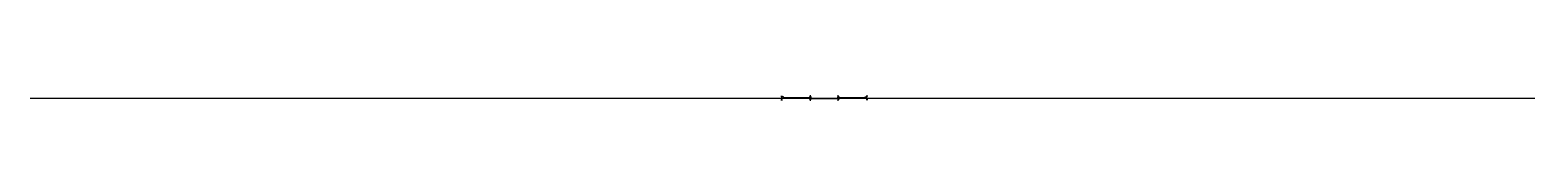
# Model space of a CAD drawing. Units: millimetres at full size, sheet at 1:100. Extents: x -15551 to 15061, y -3545 to -3435.
import ezdxf

# ---------------------------------------------------------------- set-up
doc = ezdxf.new("R2010")
doc.units = ezdxf.units.MM
doc.header["$LTSCALE"] = 100
doc.layers.add('0-0', color=7, linetype='Continuous')

msp = doc.modelspace()

# ---------------------------------------------------------------- linework, layer by layer
at = {"layer": '0-0'}
for p, q in [((-15551, -3489.8), (15061.2, -3489.8)), ((-279.9, -3454.8), (-244.9, -3454.8)), ((-279.9, -3524.8), (-244.9, -3524.8)), ((-259.9, -3524.8), (-259.9, -3454.8)), ((-224.9, -3477.8), (304.8, -3477.8)), ((304.8, -3489.8), (338.8, -3489.8)), ((321.8, -3544.8), (321.8, -3434.8)), ((338.8, -3501.8), (868.4, -3501.8)), ((871.4, -3489.8), (905.4, -3489.8)), ((888.4, -3544.8), (888.4, -3434.8)), ((905.4, -3477.8), (1435.1, -3477.8)), ((1490.1, -3454.8), (1455.1, -3454.8)), ((1490.1, -3524.8), (1455.1, -3524.8)), ((1470.1, -3524.8), (1470.1, -3454.8))]:
    msp.add_line(p, q, dxfattribs=at)
for points in [[(-259.9, -3489.8), (-224.9, -3489.8), (-224.9, -3465.8), (-259.9, -3465.8)], [(1470.1, -3489.8), (1435.1, -3489.8), (1435.1, -3465.8), (1470.1, -3465.8)]]:
    msp.add_lwpolyline(points, dxfattribs=at)
for points in [[(304.8, -3513.8), (338.8, -3513.8), (338.8, -3465.8), (304.8, -3465.8)], [(871.4, -3513.8), (905.4, -3513.8), (905.4, -3465.8), (871.4, -3465.8)]]:
    msp.add_lwpolyline(points, close=True, dxfattribs=at)

doc.saveas('drawing.dxf')
